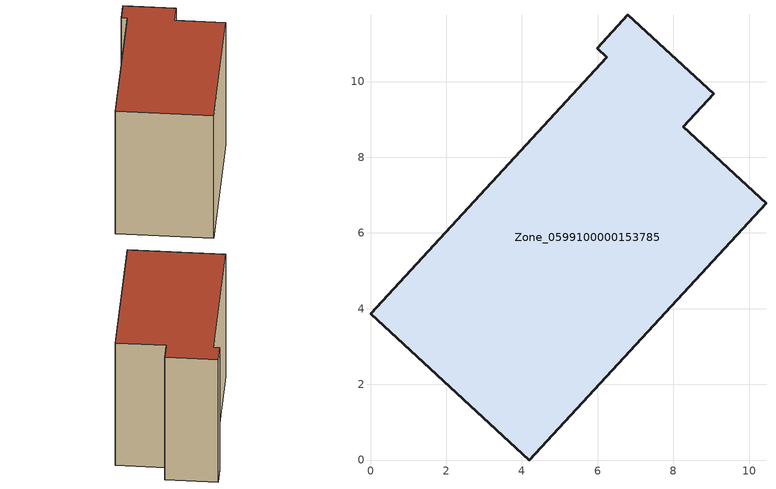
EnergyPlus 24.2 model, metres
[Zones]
Zone_0599100000153785
 floor ground (C_G): 4.2,0 0,3.86 6.24,10.64 5.99,10.88 6.8,11.76 9.07,9.68 8.26,8.8 10.45,6.79 z0
 wall outside (C_F): 0,3.86 4.2,0 10.45,6.79 8.26,8.8 9.07,9.68 6.8,11.76 5.99,10.88 6.24,10.64 0,3.86 z0:8.69
 roof outside (C_R): 6.8,11.76 5.99,10.88 6.24,10.64 0,3.86 4.2,0 10.45,6.79 8.26,8.8 9.07,9.68 z8.69
[BUILDING]
Pand.0599100000153785: North Axis=0; Terrain=City; Loads Convergence Tolerance Value=0.04; Temperature Convergence Tolerance Value=0.4; Solar Distribution=FullExterior; Maximum Number of Warmup Days=25; Minimum Number of Warmup Days=1
[Site:Location]
Rotterdam.The.Hague.AP_ZH_NLD Design_Conditions: Latitude=51.96; Longitude=4.45; Time Zone=1; Elevation=-4.5
[SITE:GROUNDTEMPERATURE:BUILDINGSURFACE]
18, 18, 18, 18, 18, 18, 18, 18, 18, 18, 18, 18
[MATERIAL] Thermal Absorptance=0.9; Solar Absorptance=0.7; Visible Absorptance=0.7
Name | Roughness | Thickness | Conductivity | Density | Specific Heat
G.TI.1975-1991 | MediumSmooth | 0.15 | 0.288461 | 540 | 1210
F.TI.1975-1991 | Rough | 0.3 | 0.230769 | 1920 | 840
R.TI.1975-1991 | MediumRough | 0.2 | 0.153846 | 1500 | 1000
[CONSTRUCTION]
C_G: G.TI.1975-1991
C_F: F.TI.1975-1991
C_R: R.TI.1975-1991
[ZONE]
Zone_0599100000153785: Type=1; Multiplier=1; Ceiling Height=Autocalculate; Volume=Autocalculate; Floor Area=autocalculate; Part of Total Floor Area=Yes
[ZONEINFILTRATION:DESIGNFLOWRATE]
Infil_Zone_0599100000153785: Zone or ZoneList or Space or SpaceList=Zone_0599100000153785; Schedule=AlwaysOn; Design Flow Rate Calculation Method=Flow/Area; Flow Rate per Floor Area=0.003; Constant Term Coefficient=1; Temperature Term Coefficient=0; Velocity Term Coefficient=0; Velocity Squared Term Coefficient=0
[HVACTEMPLATE:ZONE:IDEALLOADSAIRSYSTEM]
Zone_0599100000153785: Maximum Heating Supply Air Temperature=50; Minimum Cooling Supply Air Temperature=13; Maximum Heating Supply Air Humidity Ratio=0.0156; Minimum Cooling Supply Air Humidity Ratio=0.0077; Heating Limit=NoLimit; Cooling Limit=NoLimit; Dehumidification Control Type=ConstantSensibleHeatRatio; Cooling Sensible Heat Ratio=0.7; Dehumidification Setpoint=60; Humidification Control Type=None; Humidification Setpoint=30; Outdoor Air Method=None; Outdoor Air Flow Rate per Person=0.00944; Outdoor Air Flow Rate per Zone Floor Area=0; Outdoor Air Flow Rate per Zone=0; Demand Controlled Ventilation Type=None; Outdoor Air Economizer Type=NoEconomizer; Heat Recovery Type=None; Sensible Heat Recovery Effectiveness=0.7; Latent Heat Recovery Effectiveness=0.65
[ZONECONTROL:THERMOSTAT]
ThermostatControl_Zone_0599100000153785: Zone or ZoneList=Zone_0599100000153785; Control Type Schedule=DualSetpointControlType; Control 1=Thermostat_Zone_0599100000153785; Temperature Difference Between Cutout And Setpoint=0
[THERMOSTATSETPOINT:DUALSETPOINT]
Thermostat_Zone_0599100000153785: Heating Setpoint Temperature Schedule=HeatingSetpoint_Zone_0599100000153785; Cooling Setpoint Temperature Schedule=CoolingSetpoint_Zone_0599100000153785
[SCHEDULE:COMPACT]
HeatingSetpoint_Zone_0599100000153785: Through: 12/31, For: AllDays, Until: 24:00, 21
CoolingSetpoint_Zone_0599100000153785: Through: 12/31, For: AllDays, Until: 24:00, 24
DualSetpointControlType: Through: 12/31, For: AllDays, Until: 24:00, 4
AlwaysOn: Through: 12/31, For: AllDays, Until: 24:00, 1
